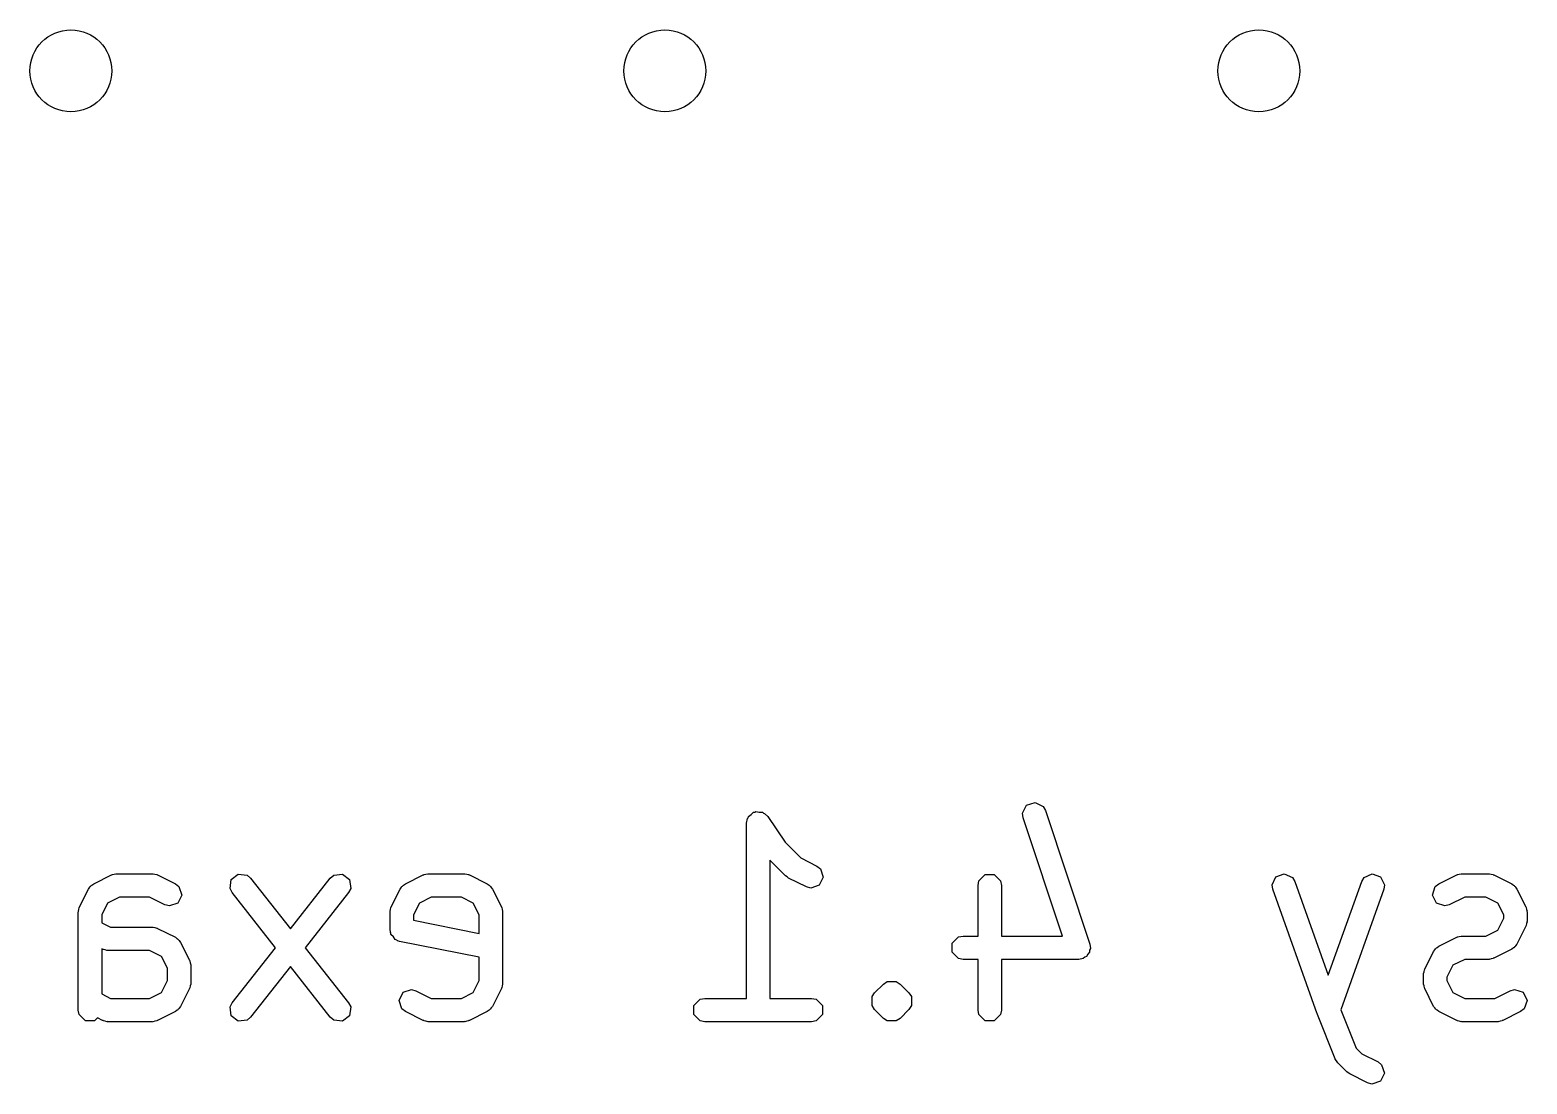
# Model space of a CAD drawing. Extents: x 2.12 to 4.38, y -4.67 to -3.06.
# Drawn here: x 3.8514 to 4.1034, y -3.2415 to -3.064 of the extents above; entities that cross this region are included whole.
import ezdxf

# ---------------------------------------------------------------- set-up
doc = ezdxf.new("R2010")
doc.units = 0
doc.header["$MEASUREMENT"] = 0
doc.layers.add('BLACK', color=7, linetype='CONTINUOUS')

msp = doc.modelspace()

# ---------------------------------------------------------------- linework, layer by layer
at = {"layer": 'BLACK', "linetype": 'CONTINUOUS'}
for p, q in [((3.97282, -3.19612), (3.97322, -3.19571)), ((3.97322, -3.19571), (3.97342, -3.19571)), ((3.97342, -3.19571), (3.97359, -3.1956)), ((3.97359, -3.1956), (3.97416, -3.19571)), ((3.97416, -3.19571), (3.97473, -3.19571)), ((3.97473, -3.19571), (3.97487, -3.19586)), ((3.97487, -3.19586), (3.97507, -3.1959)), ((3.97507, -3.1959), (3.97561, -3.19644)), ((4.01851, -3.19589), (4.01918, -3.19454)), ((4.0186, -3.19665), (4.01851, -3.19589)), ((4.01918, -3.19454), (4.02061, -3.19407)), ((4.02061, -3.19407), (4.02196, -3.19474)), ((4.02196, -3.19474), (4.02234, -3.19541)), ((4.02234, -3.19541), (4.02984, -3.21791)), ((3.97201, -3.19753), (3.97216, -3.19678)), ((3.97201, -3.22706), (3.97201, -3.19753)), ((3.97216, -3.19678), (3.9723, -3.19663)), ((3.9723, -3.19663), (3.97234, -3.19644)), ((3.97234, -3.19644), (3.97282, -3.19612)), ((3.97561, -3.19644), (3.9785, -3.20078)), ((4.02524, -3.21656), (4.0186, -3.19665)), ((3.9785, -3.20078), (3.98114, -3.20341)), ((3.98114, -3.20341), (3.98385, -3.20477)), ((3.86554, -3.20615), (3.86585, -3.20607)), ((3.86585, -3.20607), (3.86589, -3.20608)), ((3.86589, -3.20608), (3.86599, -3.20606)), ((3.86599, -3.20606), (3.87199, -3.20606)), ((3.87199, -3.20606), (3.87208, -3.20608)), ((3.87208, -3.20608), (3.87213, -3.20607)), ((3.87213, -3.20607), (3.87243, -3.20615)), ((3.91804, -3.20615), (3.91834, -3.20607)), ((3.91834, -3.20607), (3.91839, -3.20608)), ((3.91839, -3.20608), (3.91848, -3.20606)), ((3.91848, -3.20606), (3.92448, -3.20606)), ((3.92448, -3.20606), (3.92458, -3.20608)), ((3.92458, -3.20608), (3.92462, -3.20607)), ((3.92462, -3.20607), (3.92493, -3.20615)), ((3.97858, -3.20642), (3.97594, -3.20378)), ((3.97594, -3.20378), (3.97594, -3.22706)), ((3.98385, -3.20477), (3.98446, -3.20524)), ((3.98446, -3.20524), (3.98494, -3.20667)), ((4.06114, -3.20657), (4.06256, -3.20606)), ((4.06256, -3.20606), (4.06392, -3.20671)), ((4.076, -3.20671), (4.07736, -3.20606)), ((4.07736, -3.20606), (4.07878, -3.20657)), ((4.09202, -3.20615), (4.09232, -3.20607)), ((4.09232, -3.20607), (4.09236, -3.20608)), ((4.09236, -3.20608), (4.09246, -3.20606)), ((4.09246, -3.20606), (4.09696, -3.20606)), ((4.09696, -3.20606), (4.09706, -3.20608)), ((4.09706, -3.20608), (4.0971, -3.20607)), ((4.0971, -3.20607), (4.0974, -3.20615)), ((3.86123, -3.20865), (3.86147, -3.20834)), ((3.86147, -3.20834), (3.8615, -3.20824)), ((3.8615, -3.20824), (3.86161, -3.20815)), ((3.86161, -3.20815), (3.8617, -3.20804)), ((3.8617, -3.20804), (3.8618, -3.20801)), ((3.8618, -3.20801), (3.86211, -3.20777)), ((3.86211, -3.20777), (3.86511, -3.20627)), ((3.86511, -3.20627), (3.8652, -3.20624)), ((3.8652, -3.20624), (3.86524, -3.20621)), ((3.86524, -3.20621), (3.86554, -3.20615)), ((3.87243, -3.20615), (3.87274, -3.20621)), ((3.87274, -3.20621), (3.87277, -3.20624)), ((3.87277, -3.20624), (3.87287, -3.20627)), ((3.87287, -3.20627), (3.87587, -3.20777)), ((3.87587, -3.20777), (3.87647, -3.20824)), ((3.87647, -3.20824), (3.87695, -3.20967)), ((3.88509, -3.20856), (3.88527, -3.20706)), ((3.88544, -3.20925), (3.88509, -3.20856)), ((3.88527, -3.20706), (3.88645, -3.20613)), ((3.88645, -3.20613), (3.88795, -3.20631)), ((3.88795, -3.20631), (3.88853, -3.20681)), ((3.88853, -3.20681), (3.89524, -3.21534)), ((3.89524, -3.21534), (3.90194, -3.20681)), ((3.90194, -3.20681), (3.90252, -3.20631)), ((3.90252, -3.20631), (3.90402, -3.20613)), ((3.90402, -3.20613), (3.9052, -3.20706)), ((3.90538, -3.20856), (3.90503, -3.20925)), ((3.9052, -3.20706), (3.90538, -3.20856)), ((3.91372, -3.20865), (3.91396, -3.20834)), ((3.91396, -3.20834), (3.914, -3.20824)), ((3.914, -3.20824), (3.91411, -3.20815)), ((3.91411, -3.20815), (3.91419, -3.20804)), ((3.91419, -3.20804), (3.91429, -3.20801)), ((3.91429, -3.20801), (3.9146, -3.20777)), ((3.9146, -3.20777), (3.9176, -3.20627)), ((3.9176, -3.20627), (3.9177, -3.20624)), ((3.9177, -3.20624), (3.91773, -3.20621)), ((3.91773, -3.20621), (3.91804, -3.20615)), ((3.92493, -3.20615), (3.92523, -3.20621)), ((3.92523, -3.20621), (3.92527, -3.20624)), ((3.92527, -3.20624), (3.92536, -3.20627)), ((3.92536, -3.20627), (3.92836, -3.20777)), ((3.92836, -3.20777), (3.92867, -3.20801)), ((3.92867, -3.20801), (3.92877, -3.20804)), ((3.92877, -3.20804), (3.92886, -3.20815)), ((3.92886, -3.20815), (3.92897, -3.20824)), ((3.92897, -3.20824), (3.929, -3.20834)), ((3.929, -3.20834), (3.92924, -3.20865)), ((3.97885, -3.2066), (3.97858, -3.20642)), ((3.97909, -3.20679), (3.97885, -3.2066)), ((3.98209, -3.20829), (3.97909, -3.20679)), ((3.98283, -3.20849), (3.98209, -3.20829)), ((3.98426, -3.20802), (3.98283, -3.20849)), ((3.98494, -3.20667), (3.98426, -3.20802)), ((4.011, -3.20803), (4.01115, -3.20728)), ((4.011, -3.21656), (4.011, -3.20803)), ((4.01115, -3.20728), (4.01222, -3.20621)), ((4.01222, -3.20621), (4.01372, -3.20621)), ((4.01372, -3.20621), (4.01479, -3.20728)), ((4.01479, -3.20728), (4.01494, -3.20803)), ((4.01494, -3.20803), (4.01494, -3.21656)), ((4.0605, -3.20793), (4.06114, -3.20657)), ((4.06061, -3.20869), (4.0605, -3.20793)), ((4.06392, -3.20671), (4.06432, -3.20737)), ((4.06432, -3.20737), (4.06996, -3.22317)), ((4.06996, -3.22317), (4.07561, -3.20737)), ((4.07561, -3.20737), (4.076, -3.20671)), ((4.07878, -3.20657), (4.07943, -3.20793)), ((4.07943, -3.20793), (4.07932, -3.20869)), ((4.0875, -3.20967), (4.08797, -3.20824)), ((4.08797, -3.20824), (4.08858, -3.20777)), ((4.08858, -3.20777), (4.09158, -3.20627)), ((4.09158, -3.20627), (4.09168, -3.20624)), ((4.09168, -3.20624), (4.09171, -3.20621)), ((4.09171, -3.20621), (4.09202, -3.20615)), ((4.0974, -3.20615), (4.09771, -3.20621)), ((4.09771, -3.20621), (4.09775, -3.20624)), ((4.09775, -3.20624), (4.09784, -3.20627)), ((4.09784, -3.20627), (4.10084, -3.20777)), ((4.10084, -3.20777), (4.10115, -3.20801)), ((4.10115, -3.20801), (4.10125, -3.20804)), ((4.10125, -3.20804), (4.10134, -3.20815)), ((4.10134, -3.20815), (4.10145, -3.20824)), ((4.10145, -3.20824), (4.10148, -3.20834)), ((4.10148, -3.20834), (4.10172, -3.20865)), ((3.85973, -3.21165), (3.86123, -3.20865)), ((3.86446, -3.211), (3.86346, -3.21299)), ((3.86645, -3.21), (3.86446, -3.211)), ((3.87152, -3.21), (3.86645, -3.21)), ((3.87411, -3.21129), (3.87152, -3.21)), ((3.87628, -3.21102), (3.87485, -3.21149)), ((3.87695, -3.20967), (3.87628, -3.21102)), ((3.89273, -3.21853), (3.88544, -3.20925)), ((3.90503, -3.20925), (3.89774, -3.21853)), ((3.91222, -3.21165), (3.91372, -3.20865)), ((3.91695, -3.211), (3.91595, -3.21299)), ((3.91895, -3.21), (3.91695, -3.211)), ((3.92402, -3.21), (3.91895, -3.21)), ((3.92601, -3.211), (3.92402, -3.21)), ((3.92701, -3.21299), (3.92601, -3.211)), ((3.92924, -3.20865), (3.93074, -3.21165)), ((4.06811, -3.22969), (4.06061, -3.20869)), ((4.07932, -3.20869), (4.07207, -3.22899)), ((4.08817, -3.21102), (4.0875, -3.20967)), ((4.0896, -3.21149), (4.08817, -3.21102)), ((4.09293, -3.21), (4.09034, -3.21129)), ((4.0965, -3.21), (4.09293, -3.21)), ((4.09849, -3.211), (4.0965, -3.21)), ((4.09949, -3.21299), (4.09849, -3.211)), ((4.10172, -3.20865), (4.10322, -3.21165)), ((3.85952, -3.21253), (3.85954, -3.21243)), ((3.85952, -3.22903), (3.85952, -3.21253)), ((3.85953, -3.21239), (3.85961, -3.21208)), ((3.85954, -3.21243), (3.85953, -3.21239)), ((3.85961, -3.21208), (3.85967, -3.21178)), ((3.85967, -3.21178), (3.8597, -3.21174)), ((3.8597, -3.21174), (3.85973, -3.21165)), ((3.86346, -3.21299), (3.86346, -3.21431)), ((3.87485, -3.21149), (3.87411, -3.21129)), ((3.91201, -3.21253), (3.91203, -3.21243)), ((3.91201, -3.21553), (3.91201, -3.21253)), ((3.91202, -3.21239), (3.9121, -3.21208)), ((3.91203, -3.21243), (3.91202, -3.21239)), ((3.9121, -3.21208), (3.91216, -3.21178)), ((3.91216, -3.21178), (3.9122, -3.21174)), ((3.9122, -3.21174), (3.91222, -3.21165)), ((3.91595, -3.21299), (3.91595, -3.21391)), ((3.92701, -3.21613), (3.92701, -3.21299)), ((3.93074, -3.21165), (3.93077, -3.21174)), ((3.93077, -3.21174), (3.9308, -3.21178)), ((3.9308, -3.21178), (3.93086, -3.21208)), ((3.93086, -3.21208), (3.93094, -3.21239)), ((3.93094, -3.21239), (3.93093, -3.21243)), ((3.93093, -3.21243), (3.93095, -3.21253)), ((3.93095, -3.21253), (3.93095, -3.22453)), ((4.09034, -3.21129), (4.0896, -3.21149)), ((4.09849, -3.21556), (4.09949, -3.21356)), ((4.09949, -3.21356), (4.09949, -3.21299)), ((4.10322, -3.21165), (4.10325, -3.21174)), ((4.10325, -3.21174), (4.10328, -3.21178)), ((4.10328, -3.21178), (4.10334, -3.21208)), ((4.10334, -3.21208), (4.10342, -3.21239)), ((4.10342, -3.21239), (4.10341, -3.21243)), ((4.10341, -3.21243), (4.10343, -3.21253)), ((4.10343, -3.21253), (4.10343, -3.21403)), ((3.86346, -3.21431), (3.86495, -3.21506)), ((3.86495, -3.21506), (3.87199, -3.21506)), ((3.87199, -3.21506), (3.87208, -3.21508)), ((3.87208, -3.21508), (3.87213, -3.21506)), ((3.87213, -3.21506), (3.87243, -3.21515)), ((3.87243, -3.21515), (3.87274, -3.21521)), ((3.87274, -3.21521), (3.87277, -3.21524)), ((3.87277, -3.21524), (3.87287, -3.21527)), ((3.87287, -3.21527), (3.87587, -3.21677)), ((3.91207, -3.21581), (3.91201, -3.21553)), ((3.91205, -3.21591), (3.91207, -3.21581)), ((3.91211, -3.21599), (3.91205, -3.21591)), ((3.91216, -3.21628), (3.91211, -3.21599)), ((3.91595, -3.21391), (3.92701, -3.21613)), ((4.0965, -3.21656), (4.09849, -3.21556)), ((4.10322, -3.21491), (4.10172, -3.21791)), ((4.10325, -3.21481), (4.10322, -3.21491)), ((4.10328, -3.21478), (4.10325, -3.21481)), ((4.10334, -3.21447), (4.10328, -3.21478)), ((4.10342, -3.21417), (4.10334, -3.21447)), ((4.10343, -3.21403), (4.10341, -3.21413)), ((4.10341, -3.21413), (4.10342, -3.21417)), ((3.87587, -3.21677), (3.87618, -3.21701)), ((3.87618, -3.21701), (3.87628, -3.21704)), ((3.87628, -3.21704), (3.87636, -3.21715)), ((3.87636, -3.21715), (3.87647, -3.21724)), ((3.87647, -3.21724), (3.87651, -3.21734)), ((3.87651, -3.21734), (3.87675, -3.21765)), ((3.87675, -3.21765), (3.87825, -3.22065)), ((3.88544, -3.22781), (3.89273, -3.21853)), ((3.89774, -3.21853), (3.90503, -3.22781)), ((3.91257, -3.21669), (3.91216, -3.21628)), ((3.91289, -3.21716), (3.91257, -3.21669)), ((3.91316, -3.21728), (3.91289, -3.21716)), ((3.91323, -3.21735), (3.91316, -3.21728)), ((3.91333, -3.21735), (3.91323, -3.21735)), ((3.9136, -3.21746), (3.91333, -3.21735)), ((3.92701, -3.22014), (3.9136, -3.21746)), ((4.00665, -3.21777), (4.00772, -3.21671)), ((4.00665, -3.21928), (4.00665, -3.21777)), ((4.00772, -3.21671), (4.00847, -3.21656)), ((4.00847, -3.21656), (4.011, -3.21656)), ((4.01494, -3.21656), (4.02524, -3.21656)), ((4.02993, -3.21867), (4.02979, -3.21896)), ((4.02984, -3.21791), (4.02993, -3.21867)), ((4.08797, -3.21874), (4.08808, -3.21865)), ((4.08808, -3.21865), (4.08817, -3.21854)), ((4.08817, -3.21854), (4.08827, -3.21851)), ((4.08827, -3.21851), (4.08858, -3.21827)), ((4.08858, -3.21827), (4.09158, -3.21677)), ((4.09158, -3.21677), (4.09168, -3.21674)), ((4.09168, -3.21674), (4.09171, -3.21671)), ((4.09171, -3.21671), (4.09202, -3.21665)), ((4.09202, -3.21665), (4.09232, -3.21656)), ((4.09232, -3.21656), (4.09236, -3.21658)), ((4.09236, -3.21658), (4.09246, -3.21656)), ((4.09246, -3.21656), (4.0965, -3.21656)), ((4.10115, -3.21855), (4.10084, -3.21879)), ((4.10125, -3.21852), (4.10115, -3.21855)), ((4.10134, -3.2184), (4.10125, -3.21852)), ((4.10145, -3.21832), (4.10134, -3.2184)), ((4.10148, -3.21822), (4.10145, -3.21832)), ((4.10172, -3.21791), (4.10148, -3.21822)), ((3.86361, -3.21879), (3.86346, -3.21871)), ((3.86346, -3.21871), (3.86346, -3.22631)), ((3.8637, -3.21881), (3.86361, -3.21879)), ((3.86374, -3.21885), (3.8637, -3.21881)), ((3.86405, -3.21891), (3.86374, -3.21885)), ((3.86435, -3.21899), (3.86405, -3.21891)), ((3.86439, -3.21898), (3.86435, -3.21899)), ((3.86449, -3.219), (3.86439, -3.21898)), ((3.87152, -3.219), (3.86449, -3.219)), ((3.87352, -3.22), (3.87152, -3.219)), ((3.87452, -3.22199), (3.87352, -3.22)), ((3.87825, -3.22065), (3.87827, -3.22074)), ((3.87827, -3.22074), (3.87831, -3.22077)), ((3.87831, -3.22077), (3.87837, -3.22108)), ((3.87837, -3.22108), (3.87845, -3.22139)), ((3.92701, -3.22406), (3.92701, -3.22014)), ((4.00772, -3.22035), (4.00665, -3.21928)), ((4.00847, -3.2205), (4.00772, -3.22035)), ((4.011, -3.2205), (4.00847, -3.2205)), ((4.011, -3.22903), (4.011, -3.2205)), ((4.02797, -3.2205), (4.01494, -3.2205)), ((4.01494, -3.2205), (4.01494, -3.22903)), ((4.02872, -3.22035), (4.02797, -3.2205)), ((4.02895, -3.22012), (4.02872, -3.22035)), ((4.02926, -3.22002), (4.02895, -3.22012)), ((4.02946, -3.21961), (4.02926, -3.22002)), ((4.02979, -3.21928), (4.02946, -3.21961)), ((4.02979, -3.21896), (4.02979, -3.21928)), ((4.0862, -3.22215), (4.0877, -3.21915)), ((4.0877, -3.21915), (4.08794, -3.21884)), ((4.08794, -3.21884), (4.08797, -3.21874)), ((4.09293, -3.2205), (4.09093, -3.22149)), ((4.09696, -3.2205), (4.09293, -3.2205)), ((4.09706, -3.22048), (4.09696, -3.2205)), ((4.0971, -3.22049), (4.09706, -3.22048)), ((4.0974, -3.22041), (4.0971, -3.22049)), ((4.09771, -3.22035), (4.0974, -3.22041)), ((4.09775, -3.22031), (4.09771, -3.22035)), ((4.09784, -3.22029), (4.09775, -3.22031)), ((4.10084, -3.21879), (4.09784, -3.22029)), ((3.87452, -3.22406), (3.87452, -3.22199)), ((3.87845, -3.22139), (3.87844, -3.22143)), ((3.87844, -3.22143), (3.87846, -3.22153)), ((3.87846, -3.22153), (3.87846, -3.22453)), ((3.89524, -3.22171), (3.88853, -3.23024)), ((3.90194, -3.23024), (3.89524, -3.22171)), ((4.08599, -3.22303), (4.08601, -3.22293)), ((4.08599, -3.22453), (4.08599, -3.22303)), ((4.086, -3.22289), (4.08608, -3.22258)), ((4.08601, -3.22293), (4.086, -3.22289)), ((4.08608, -3.22258), (4.08614, -3.22227)), ((4.08614, -3.22227), (4.08617, -3.22224)), ((4.08617, -3.22224), (4.0862, -3.22215)), ((4.09093, -3.22149), (4.08993, -3.22349)), ((4.08993, -3.22349), (4.08993, -3.22406)), ((3.87152, -3.22706), (3.87352, -3.22606)), ((3.87352, -3.22606), (3.87452, -3.22406)), ((3.87825, -3.22541), (3.87675, -3.22841)), ((3.87827, -3.22531), (3.87825, -3.22541)), ((3.87831, -3.22528), (3.87827, -3.22531)), ((3.87837, -3.22497), (3.87831, -3.22528)), ((3.87845, -3.22467), (3.87837, -3.22497)), ((3.87846, -3.22453), (3.87844, -3.22462)), ((3.87844, -3.22462), (3.87845, -3.22467)), ((3.91352, -3.22739), (3.91419, -3.22604)), ((3.91419, -3.22604), (3.91562, -3.22556)), ((3.91562, -3.22556), (3.91636, -3.22577)), ((3.91636, -3.22577), (3.91895, -3.22706)), ((3.92402, -3.22706), (3.92601, -3.22606)), ((3.92601, -3.22606), (3.92701, -3.22406)), ((3.93074, -3.22541), (3.92924, -3.22841)), ((3.93077, -3.22531), (3.93074, -3.22541)), ((3.9308, -3.22528), (3.93077, -3.22531)), ((3.93086, -3.22497), (3.9308, -3.22528)), ((3.93094, -3.22467), (3.93086, -3.22497)), ((3.93095, -3.22453), (3.93093, -3.22462)), ((3.93093, -3.22462), (3.93094, -3.22467)), ((3.99315, -3.22677), (3.99358, -3.22613)), ((3.99358, -3.22613), (3.99508, -3.22464)), ((3.99508, -3.22464), (3.99572, -3.22421)), ((3.99572, -3.22421), (3.99572, -3.22421)), ((3.99572, -3.22421), (3.99723, -3.22421)), ((3.99723, -3.22421), (3.99786, -3.22464)), ((3.99786, -3.22464), (3.99936, -3.22613)), ((3.99936, -3.22613), (3.99979, -3.22677)), ((4.08601, -3.22462), (4.08599, -3.22453)), ((4.086, -3.22467), (4.08601, -3.22462)), ((4.08608, -3.22497), (4.086, -3.22467)), ((4.08614, -3.22528), (4.08608, -3.22497)), ((4.08617, -3.22531), (4.08614, -3.22528)), ((4.0862, -3.22541), (4.08617, -3.22531)), ((4.0877, -3.22841), (4.0862, -3.22541)), ((4.08993, -3.22406), (4.09093, -3.22606)), ((4.09093, -3.22606), (4.09293, -3.22706)), ((4.098, -3.22706), (4.10058, -3.22577)), ((4.10058, -3.22577), (4.10132, -3.22556)), ((4.10132, -3.22556), (4.10275, -3.22604)), ((4.10275, -3.22604), (4.10342, -3.22739)), ((3.86346, -3.22631), (3.86495, -3.22706)), ((3.86495, -3.22706), (3.87152, -3.22706)), ((3.87651, -3.22872), (3.87647, -3.22882)), ((3.87675, -3.22841), (3.87651, -3.22872)), ((3.88509, -3.2285), (3.88544, -3.22781)), ((3.88527, -3.22999), (3.88509, -3.2285)), ((3.90503, -3.22781), (3.90538, -3.2285)), ((3.90538, -3.2285), (3.9052, -3.22999)), ((3.914, -3.22882), (3.91352, -3.22739)), ((3.91895, -3.22706), (3.92402, -3.22706)), ((3.929, -3.22872), (3.92897, -3.22882)), ((3.92924, -3.22841), (3.929, -3.22872)), ((3.96316, -3.22827), (3.96422, -3.22721)), ((3.96316, -3.22978), (3.96316, -3.22827)), ((3.96422, -3.22721), (3.96498, -3.22706)), ((3.96498, -3.22706), (3.97201, -3.22706)), ((3.97594, -3.22706), (3.98297, -3.22706)), ((3.98297, -3.22706), (3.98373, -3.22721)), ((3.98373, -3.22721), (3.98479, -3.22827)), ((3.98479, -3.22827), (3.98479, -3.22978)), ((3.99315, -3.22828), (3.99315, -3.22677)), ((3.99358, -3.22892), (3.99315, -3.22828)), ((3.99315, -3.22828), (3.99315, -3.22828)), ((3.99979, -3.22828), (3.99936, -3.22892)), ((3.99979, -3.22677), (3.99979, -3.22828)), ((3.99979, -3.22828), (3.99979, -3.22828)), ((4.08794, -3.22872), (4.0877, -3.22841)), ((4.08797, -3.22882), (4.08794, -3.22872)), ((4.09293, -3.22706), (4.098, -3.22706)), ((4.10342, -3.22739), (4.10295, -3.22882)), ((3.85967, -3.22978), (3.85952, -3.22903)), ((3.86074, -3.23085), (3.85967, -3.22978)), ((3.86224, -3.23085), (3.86074, -3.23085)), ((3.86274, -3.23035), (3.86224, -3.23085)), ((3.86361, -3.23079), (3.86274, -3.23035)), ((3.8637, -3.23081), (3.86361, -3.23079)), ((3.86374, -3.23085), (3.8637, -3.23081)), ((3.86405, -3.23091), (3.86374, -3.23085)), ((3.86435, -3.23099), (3.86405, -3.23091)), ((3.86439, -3.23098), (3.86435, -3.23099)), ((3.86449, -3.231), (3.86439, -3.23098)), ((3.87199, -3.231), (3.86449, -3.231)), ((3.87208, -3.23098), (3.87199, -3.231)), ((3.87213, -3.23099), (3.87208, -3.23098)), ((3.87243, -3.23091), (3.87213, -3.23099)), ((3.87274, -3.23085), (3.87243, -3.23091)), ((3.87277, -3.23081), (3.87274, -3.23085)), ((3.87287, -3.23079), (3.87277, -3.23081)), ((3.87587, -3.22929), (3.87287, -3.23079)), ((3.87618, -3.22905), (3.87587, -3.22929)), ((3.87628, -3.22901), (3.87618, -3.22905)), ((3.87636, -3.2289), (3.87628, -3.22901)), ((3.87647, -3.22882), (3.87636, -3.2289)), ((3.88645, -3.23092), (3.88527, -3.22999)), ((3.88795, -3.23074), (3.88645, -3.23092)), ((3.88853, -3.23024), (3.88795, -3.23074)), ((3.90252, -3.23074), (3.90194, -3.23024)), ((3.90402, -3.23092), (3.90252, -3.23074)), ((3.9052, -3.22999), (3.90402, -3.23092)), ((3.9146, -3.22929), (3.914, -3.22882)), ((3.9176, -3.23079), (3.9146, -3.22929)), ((3.9177, -3.23081), (3.9176, -3.23079)), ((3.91773, -3.23085), (3.9177, -3.23081)), ((3.91804, -3.23091), (3.91773, -3.23085)), ((3.91834, -3.23099), (3.91804, -3.23091)), ((3.91839, -3.23098), (3.91834, -3.23099)), ((3.91848, -3.231), (3.91839, -3.23098)), ((3.92448, -3.231), (3.91848, -3.231)), ((3.92458, -3.23098), (3.92448, -3.231)), ((3.92462, -3.23099), (3.92458, -3.23098)), ((3.92493, -3.23091), (3.92462, -3.23099)), ((3.92523, -3.23085), (3.92493, -3.23091)), ((3.92527, -3.23081), (3.92523, -3.23085)), ((3.92536, -3.23079), (3.92527, -3.23081)), ((3.92836, -3.22929), (3.92536, -3.23079)), ((3.92867, -3.22905), (3.92836, -3.22929)), ((3.92877, -3.22901), (3.92867, -3.22905)), ((3.92886, -3.2289), (3.92877, -3.22901)), ((3.92897, -3.22882), (3.92886, -3.2289)), ((3.96422, -3.23085), (3.96316, -3.22978)), ((3.96498, -3.231), (3.96422, -3.23085)), ((3.98297, -3.231), (3.96498, -3.231)), ((3.98373, -3.23085), (3.98297, -3.231)), ((3.98479, -3.22978), (3.98373, -3.23085)), ((3.99508, -3.23042), (3.99358, -3.22892)), ((3.99572, -3.23085), (3.99508, -3.23042)), ((3.99723, -3.23085), (3.99572, -3.23085)), ((3.99572, -3.23085), (3.99572, -3.23085)), ((3.99786, -3.23042), (3.99723, -3.23085)), ((3.99936, -3.22892), (3.99786, -3.23042)), ((4.01115, -3.22978), (4.011, -3.22903)), ((4.01222, -3.23085), (4.01115, -3.22978)), ((4.01372, -3.23085), (4.01222, -3.23085)), ((4.01479, -3.22978), (4.01372, -3.23085)), ((4.01494, -3.22903), (4.01479, -3.22978)), ((4.06813, -3.22972), (4.06811, -3.22969)), ((4.06814, -3.22976), (4.06813, -3.22972)), ((4.07114, -3.23726), (4.06814, -3.22976)), ((4.07207, -3.22899), (4.07464, -3.23542)), ((4.08808, -3.2289), (4.08797, -3.22882)), ((4.08817, -3.22901), (4.08808, -3.2289)), ((4.08827, -3.22905), (4.08817, -3.22901)), ((4.08858, -3.22929), (4.08827, -3.22905)), ((4.09158, -3.23079), (4.08858, -3.22929)), ((4.09168, -3.23081), (4.09158, -3.23079)), ((4.09171, -3.23085), (4.09168, -3.23081)), ((4.09202, -3.23091), (4.09171, -3.23085)), ((4.09232, -3.23099), (4.09202, -3.23091)), ((4.09236, -3.23098), (4.09232, -3.23099)), ((4.09246, -3.231), (4.09236, -3.23098)), ((4.09846, -3.231), (4.09246, -3.231)), ((4.09856, -3.23098), (4.09846, -3.231)), ((4.0986, -3.23099), (4.09856, -3.23098)), ((4.0989, -3.23091), (4.0986, -3.23099)), ((4.09921, -3.23085), (4.0989, -3.23091)), ((4.09924, -3.23081), (4.09921, -3.23085)), ((4.09934, -3.23079), (4.09924, -3.23081)), ((4.10234, -3.22929), (4.09934, -3.23079)), ((4.10295, -3.22882), (4.10234, -3.22929)), ((4.07464, -3.23542), (4.07563, -3.23641)), ((4.07114, -3.23727), (4.07114, -3.23726)), ((4.07114, -3.23728), (4.07114, -3.23727)), ((4.07135, -3.23759), (4.07114, -3.23728)), ((4.07155, -3.2379), (4.07135, -3.23759)), ((4.07156, -3.2379), (4.07155, -3.2379)), ((4.07157, -3.23792), (4.07156, -3.2379)), ((4.07307, -3.23942), (4.07157, -3.23792)), ((4.07563, -3.23641), (4.07834, -3.23776)), ((4.07834, -3.23776), (4.07895, -3.23824)), ((4.07895, -3.23824), (4.07943, -3.23966)), ((4.07333, -3.23959), (4.07307, -3.23942)), ((4.07358, -3.23979), (4.07333, -3.23959)), ((4.07658, -3.24129), (4.07358, -3.23979)), ((4.07732, -3.24149), (4.07658, -3.24129)), ((4.07875, -3.24101), (4.07732, -3.24149)), ((4.07943, -3.23966), (4.07875, -3.24101))]:
    msp.add_line(p, q, dxfattribs=at)
at = {"layer": 'BLACK'}
for centre in [(3.85827, -3.07087), (3.85827, -3.07087), (3.95827, -3.07087), (3.95827, -3.07087), (4.05827, -3.07087), (4.05827, -3.07087)]:
    msp.add_circle(centre, 0.00689, dxfattribs=at)

doc.saveas('drawing.dxf')
